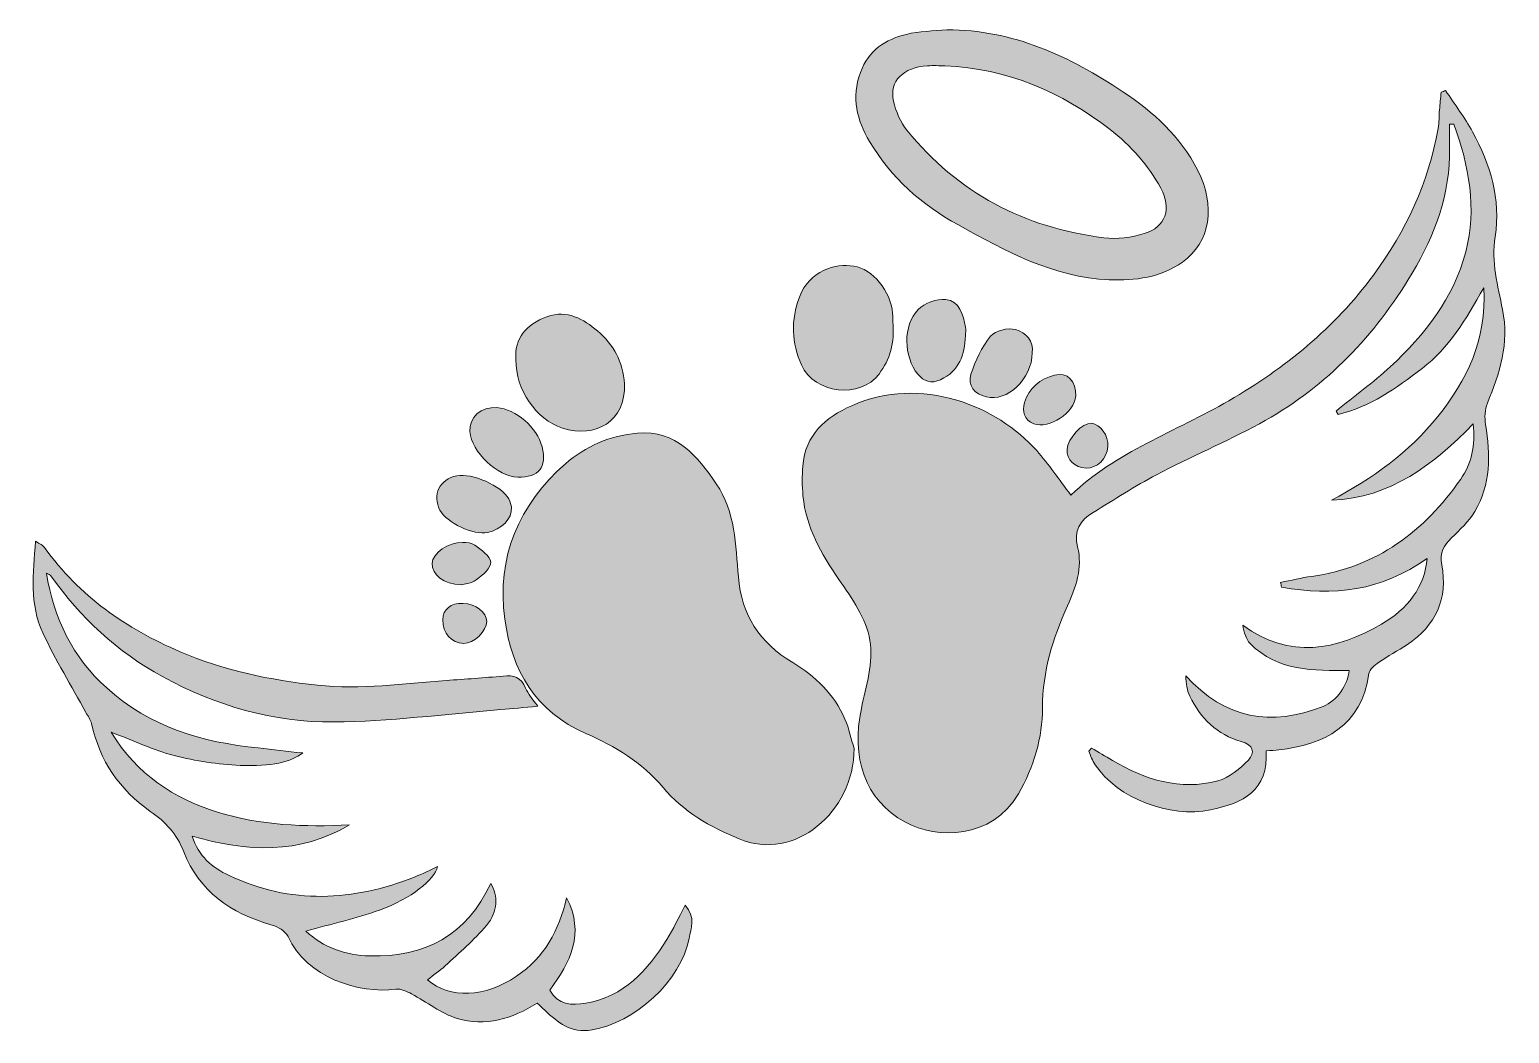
# Model space of a CAD drawing. Extents: x 63 to 937, y -734 to -141.
import ezdxf

# ---------------------------------------------------------------- set-up
doc = ezdxf.new("R2010")
doc.units = 0
doc.header["$MEASUREMENT"] = 0
doc.layers.add('Layer 1', color=7, linetype='Continuous')

# ---------------------------------------------------------------- blocks, each defined once
blk = doc.blocks.new('block 2')
at = {"layer": 'Layer 1', "lineweight": 0}
for points, knots in [([(581.04, -143.73), (568.78, -146.83), (558.97, -152.93), (554.03, -166.21), (548.43, -181.27), (552.01, -194.31), (559.44, -206.95), (572.06, -228.46), (590.25, -244.3), (611.92, -256.28), (639.9, -271.74), (667.93, -287.26), (700.98, -288.61), (716.3, -289.23), (731.46, -287.28), (744.29, -278.19), (760.92, -266.4), (764.08, -245.1), (753.17, -223.75), (743.06, -203.97), (727.18, -189.66), (708.99, -177.57), (677.47, -156.65), (644.17, -140.93), (605.11, -141.05), (597.07, -141.87), (588.8, -141.78), (581.04, -143.73)], [0, 0, 0, 0, 1, 1, 1, 2, 2, 2, 3, 3, 3, 4, 4, 4, 5, 5, 5, 6, 6, 6, 7, 7, 7, 8, 8, 8, 9, 9, 9, 9]), ([(701.48, -199.93), (713.78, -209.45), (723.99, -220.85), (731.5, -234.62), (737.95, -246.47), (734.56, -257.52), (721.74, -261.32), (714.16, -263.57), (705.62, -264.83), (697.85, -263.84), (650.94, -257.85), (611.51, -237.42), (581.52, -200.35), (577.63, -195.55), (574.89, -189.16), (573.56, -183.08), (570.98, -171.26), (579.22, -163.25), (593.74, -162.3), (597.09, -162.08), (600.47, -162.27), (603.84, -162.27), (640.63, -163.86), (672.71, -177.68), (701.48, -199.93)], [0, 0, 0, 0, 1, 1, 1, 2, 2, 2, 3, 3, 3, 4, 4, 4, 5, 5, 5, 6, 6, 6, 7, 7, 7, 8, 8, 8, 8])]:
    blk.add_open_spline(points, degree=3, knots=knots, dxfattribs=at)

msp = doc.modelspace()

# ---------------------------------------------------------------- hatches: boundary and pattern name
at = {"layer": 'Layer 1', "true_color": 0xffffff}
h = msp.add_hatch(color=7, dxfattribs=at)
h.dxf.hatch_style = 2
edge = h.paths.add_edge_path()
edge.add_spline(control_points=[(793.67, -566.77), (795.22, -590.24), (780.19, -597.58), (760.84, -601.54), (736.64, -606.49), (706.27, -595.12), (692.64, -574.94), (691.01, -572.52), (690.13, -569.6), (688.9, -566.92), (689.45, -566.3), (690, -565.69), (690.54, -565.08), (694.65, -567.51), (698.75, -569.95), (702.86, -572.37), (722.23, -583.82), (742.85, -590.36), (765.23, -584.45), (771.91, -582.69), (778.24, -577.31), (783.22, -572.14), (787.39, -567.83), (786.11, -563.09), (779.02, -561.17), (764.59, -557.27), (754.99, -547.44), (748.55, -534.4), (746.9, -531.06), (746.44, -527.14), (746.25, -522.35), (769.38, -548.03), (796.75, -552.63), (827.34, -540.47), (835.75, -537.12), (841.7, -527.86), (842.8, -519.28), (821.76, -519.45), (800.43, -519.91), (784.21, -503.3), (781.76, -500.79), (780.82, -496.8), (779.85, -492.56), (807.83, -513.02), (835.07, -507.26), (861.88, -491.92), (876.91, -483.32), (887.84, -469.62), (888.74, -453.08), (862.08, -472.38), (833.18, -475.68), (802.81, -470.08), (802.61, -469.15), (802.42, -468.23), (802.22, -467.31), (808.36, -466.1), (814.47, -464.59), (820.66, -463.73), (859.01, -458.38), (887.07, -437.15), (908.64, -406.32), (915.01, -397.21), (917.42, -386.49), (916, -373.68), (892.58, -397.82), (867.38, -417.27), (832.4, -418.82), (856.26, -405.94), (878.17, -390.59), (895.1, -369.36), (912.14, -347.99), (924.08, -324.49), (922.23, -293.44), (911.52, -312.36), (901.69, -328.93), (885.82, -341.01), (870.47, -352.67), (855.01, -363.65), (836.16, -368.16), (835.77, -367.48), (835.38, -366.8), (834.99, -366.12), (845.71, -357.43), (856.9, -349.26), (867.05, -339.94), (887.51, -321.13), (904.45, -299.32), (911.58, -272.14), (918.29, -246.58), (913.61, -221.22), (904.56, -196.76), (903.69, -196.75), (902.83, -196.74), (901.97, -196.73), (901.97, -203.08), (902.06, -209.44), (901.96, -215.79), (901.5, -242.72), (891.25, -266.47), (877.47, -288.85), (855.5, -324.53), (826.74, -353.53), (789.76, -373.58), (769.88, -384.35), (748.97, -393.23), (728.92, -403.71), (716.07, -410.42), (703.96, -418.52), (691.48, -425.95), (683.67, -430.6), (679.95, -437.09), (682.29, -446.23), (685.49, -458.74), (681.14, -470.31), (676.36, -481.06), (667.75, -500.41), (661.58, -519.6), (661.6, -541.36), (661.62, -558.96), (656.43, -576.4), (647.34, -592.11), (631.83, -618.91), (599.07, -619.06), (580.57, -608.91), (556.31, -595.6), (548.44, -570.47), (554.57, -541.73), (557.41, -528.44), (561.85, -514.26), (559.65, -501.5), (557.46, -488.77), (548.95, -476.58), (541.28, -465.49), (530.78, -450.28), (521.86, -434.8), (520.08, -416.11), (519.53, -410.32), (519.52, -404.4), (519.98, -398.59), (521.46, -380.18), (533.14, -369.96), (548.94, -362.95), (589.89, -344.79), (634.74, -362.98), (658.16, -389.47), (665.28, -397.53), (671.32, -406.54), (678.39, -415.81), (704.77, -390.25), (740.13, -378.33), (771.71, -360), (804.93, -340.73), (833.97, -317.24), (857.11, -285.81), (876.54, -259.42), (889.65, -231.18), (895.32, -199.21), (895.95, -195.65), (895.81, -191.95), (896.11, -188.33), (896.39, -184.84), (896.78, -181.36), (897.12, -177.87), (897.99, -177.54), (898.86, -177.21), (899.73, -176.88), (905.08, -185.02), (911.04, -192.84), (915.67, -201.37), (926.09, -220.61), (932.55, -240.94), (928.98, -263.24), (926.62, -277.98), (930.5, -292.16), (933.36, -306.22), (937.42, -326.11), (931.78, -343.76), (924.39, -361.55), (922.84, -365.27), (922.72, -370.05), (923.35, -374.11), (926.15, -391.93), (926.55, -409.49), (916.92, -425.49), (913.42, -431.31), (908.16, -436.18), (903.23, -441), (898.59, -445.54), (895.98, -449.54), (897.43, -457), (901.27, -476.77), (893.98, -492.65), (877.2, -503.91), (871.64, -507.64), (865.63, -510.71), (860.12, -514.51), (857.77, -516.13), (854.77, -518.65), (854.43, -521.09), (850.12, -552.13), (827.69, -563.22), (801.2, -566.17), (799.02, -566.42), (796.84, -566.52), (793.67, -566.77)], knot_values=[0, 0, 0, 0, 1, 1, 1, 2, 2, 2, 3, 3, 3, 4, 4, 4, 5, 5, 5, 6, 6, 6, 7, 7, 7, 8, 8, 8, 9, 9, 9, 10, 10, 10, 11, 11, 11, 12, 12, 12, 13, 13, 13, 14, 14, 14, 15, 15, 15, 16, 16, 16, 17, 17, 17, 18, 18, 18, 19, 19, 19, 20, 20, 20, 21, 21, 21, 22, 22, 22, 23, 23, 23, 24, 24, 24, 25, 25, 25, 26, 26, 26, 27, 27, 27, 28, 28, 28, 29, 29, 29, 30, 30, 30, 31, 31, 31, 32, 32, 32, 33, 33, 33, 34, 34, 34, 35, 35, 35, 36, 36, 36, 37, 37, 37, 38, 38, 38, 39, 39, 39, 40, 40, 40, 41, 41, 41, 42, 42, 42, 43, 43, 43, 44, 44, 44, 45, 45, 45, 46, 46, 46, 47, 47, 47, 48, 48, 48, 49, 49, 49, 50, 50, 50, 51, 51, 51, 52, 52, 52, 53, 53, 53, 54, 54, 54, 55, 55, 55, 56, 56, 56, 57, 57, 57, 58, 58, 58, 59, 59, 59, 60, 60, 60, 61, 61, 61, 62, 62, 62, 63, 63, 63, 64, 64, 64, 65, 65, 65, 66, 66, 66, 67, 67, 67, 68, 68, 68, 68], degree=3, periodic=1)
edge = h.paths.add_edge_path()
edge.add_spline(control_points=[(544.9, -548.01), (538.7, -533.23), (527.04, -522.53), (514.03, -514.64), (494.38, -502.73), (483.87, -486.85), (481.89, -463.92), (480.27, -445.17), (480.22, -425.67), (468.88, -409.13), (457.56, -392.63), (445.29, -377.3), (422.23, -379.2), (406.14, -380.52), (391.5, -387.03), (379.76, -397.28), (352.2, -421.35), (338.91, -452.22), (343.95, -489.03), (348.1, -519.39), (362.07, -543.5), (391.86, -556.49), (409.03, -563.97), (424.88, -573.41), (437.41, -588.4), (449.2, -602.5), (465.34, -611.66), (482.31, -618.74), (515.1, -632.42), (550.09, -602.98), (550.28, -565.39), (548.52, -559.59), (547.24, -553.58), (544.9, -548.01)], knot_values=[0, 0, 0, 0, 1, 1, 1, 2, 2, 2, 3, 3, 3, 4, 4, 4, 5, 5, 5, 6, 6, 6, 7, 7, 7, 8, 8, 8, 9, 9, 9, 10, 10, 10, 11, 11, 11, 11], degree=3, periodic=1)
edge = h.paths.add_edge_path()
edge.add_spline(control_points=[(439.71, -678.06), (428.23, -696.25), (414.56, -711.88), (391.75, -715.71), (383.37, -717.11), (375.54, -716.83), (370.46, -708.01), (382.73, -691.63), (391.33, -674.44), (380.43, -653.55), (375.92, -672.62), (367.38, -688.72), (350.88, -699.83), (332.31, -712.33), (311.53, -713.42), (298.22, -701.87), (301.8, -699.11), (305.52, -696.69), (308.7, -693.71), (317.03, -685.91), (325.83, -678.46), (333.12, -669.76), (339.99, -661.56), (340.13, -652.15), (335.59, -645.11), (321.4, -675.55), (296.85, -688.71), (264.19, -687.81), (249.82, -687.42), (236.89, -683.06), (226.38, -673.18), (241.65, -668.9), (256.12, -665.75), (269.92, -660.76), (288.79, -653.93), (302.26, -642.89), (304.26, -635.06), (299.94, -637.03), (295.52, -639.28), (290.93, -641.11), (254.22, -655.69), (217.56, -657.51), (181.05, -640.35), (171.02, -635.63), (163.03, -629.04), (159.15, -617.01), (191.79, -626.62), (222.63, -627.92), (252.12, -610.42), (225.73, -611.8), (199.56, -610.77), (174.26, -602.93), (148.36, -594.9), (126.71, -580.67), (111.29, -555.64), (124.8, -560.77), (136.42, -566.35), (148.67, -569.5), (161.32, -572.75), (174.52, -574.65), (187.56, -575.3), (205.87, -576.22), (217.76, -573.17), (224.51, -568), (215.44, -566.97), (206.87, -565.92), (198.28, -565.04), (165.1, -561.65), (134.29, -552.68), (108.74, -529.59), (88.58, -511.36), (77.59, -488.76), (73.13, -461.74), (74.43, -462.57), (75.31, -462.84), (75.74, -463.44), (93.35, -488.14), (114.88, -508.23), (141.72, -522.92), (173.37, -540.24), (207.23, -549.97), (242.88, -549.67), (275.77, -549.39), (308.63, -545.03), (341.5, -542.42), (348.35, -541.88), (355.18, -541.15), (363.37, -540.38), (360.35, -535.99), (357.58, -533.11), (356.19, -529.68), (353.61, -523.33), (349.16, -521.95), (342.94, -522.57), (331.78, -523.66), (320.59, -524.34), (309.41, -525.2), (284.06, -527.15), (258.9, -530.68), (233.21, -527.96), (205.16, -525), (177.99, -519.35), (152.14, -508.24), (120.31, -494.55), (92.42, -475.49), (72.08, -446.7), (71.14, -445.38), (69.27, -444.72), (66.67, -442.96), (65.13, -462.23), (63.19, -480.31), (70.98, -497.05), (78.49, -513.18), (87.88, -528.43), (96.43, -544.07), (97.62, -546.25), (99.31, -548.34), (99.82, -550.68), (104.61, -572.51), (116.37, -589.83), (134.5, -602.47), (143.55, -608.78), (150.07, -615.53), (154.29, -626.44), (163.26, -649.65), (182.16, -662.63), (205.76, -669.41), (209.58, -670.51), (214.47, -673.16), (215.91, -676.41), (226.57, -700.42), (257.83, -710.36), (279.59, -707.46), (282.52, -707.07), (286.01, -708.74), (288.84, -710.23), (297.87, -714.98), (306.19, -721.81), (315.73, -724.68), (332.39, -729.7), (348.36, -724.99), (363.12, -715.64), (364.69, -717.14), (366.08, -718.46), (367.48, -719.79), (375.3, -727.23), (382.93, -733.54), (395.44, -731.54), (420.39, -727.54), (448.28, -702.39), (452.82, -677.47), (453.88, -671.65), (456.88, -665.08), (450.52, -657.89), (446.5, -665.46), (443.52, -672.02), (439.71, -678.06)], knot_values=[0, 0, 0, 0, 1, 1, 1, 2, 2, 2, 3, 3, 3, 4, 4, 4, 5, 5, 5, 6, 6, 6, 7, 7, 7, 8, 8, 8, 9, 9, 9, 10, 10, 10, 11, 11, 11, 12, 12, 12, 13, 13, 13, 14, 14, 14, 15, 15, 15, 16, 16, 16, 17, 17, 17, 18, 18, 18, 19, 19, 19, 20, 20, 20, 21, 21, 21, 22, 22, 22, 23, 23, 23, 24, 24, 24, 25, 25, 25, 26, 26, 26, 27, 27, 27, 28, 28, 28, 29, 29, 29, 30, 30, 30, 31, 31, 31, 32, 32, 32, 33, 33, 33, 34, 34, 34, 35, 35, 35, 36, 36, 36, 37, 37, 37, 38, 38, 38, 39, 39, 39, 40, 40, 40, 41, 41, 41, 42, 42, 42, 43, 43, 43, 44, 44, 44, 45, 45, 45, 46, 46, 46, 47, 47, 47, 48, 48, 48, 49, 49, 49, 50, 50, 50, 51, 51, 51, 52, 52, 52, 52], degree=3, periodic=1)
edge = h.paths.add_edge_path()
edge.add_spline(control_points=[(581.04, -143.73), (568.78, -146.83), (558.97, -152.93), (554.03, -166.21), (548.43, -181.27), (552.01, -194.31), (559.44, -206.95), (572.06, -228.46), (590.25, -244.3), (611.92, -256.28), (639.9, -271.74), (667.93, -287.26), (700.98, -288.61), (716.3, -289.23), (731.46, -287.28), (744.29, -278.19), (760.92, -266.4), (764.08, -245.1), (753.17, -223.75), (743.06, -203.97), (727.18, -189.66), (708.99, -177.57), (677.47, -156.65), (644.17, -140.93), (605.11, -141.05), (597.07, -141.87), (588.8, -141.78), (581.04, -143.73)], knot_values=[0, 0, 0, 0, 1, 1, 1, 2, 2, 2, 3, 3, 3, 4, 4, 4, 5, 5, 5, 6, 6, 6, 7, 7, 7, 8, 8, 8, 9, 9, 9, 9], degree=3, periodic=1)
edge = h.paths.add_edge_path()
edge.add_spline(control_points=[(701.48, -199.93), (713.78, -209.45), (723.99, -220.85), (731.5, -234.62), (737.95, -246.47), (734.56, -257.52), (721.74, -261.32), (714.16, -263.57), (705.62, -264.83), (697.85, -263.84), (650.94, -257.85), (611.51, -237.42), (581.52, -200.35), (577.63, -195.55), (574.89, -189.16), (573.56, -183.08), (570.98, -171.26), (579.22, -163.25), (593.74, -162.3), (597.09, -162.08), (600.47, -162.27), (603.84, -162.27), (640.63, -163.86), (672.71, -177.68), (701.48, -199.93)], knot_values=[0, 0, 0, 0, 1, 1, 1, 2, 2, 2, 3, 3, 3, 4, 4, 4, 5, 5, 5, 6, 6, 6, 7, 7, 7, 8, 8, 8, 8], degree=3, periodic=1)
edge = h.paths.add_edge_path()
edge.add_spline(control_points=[(573.04, -308.41), (571.88, -295.26), (561.14, -282.25), (550.14, -280.54), (539.16, -278.83), (524.07, -283), (517.99, -298.82), (512.75, -312.44), (513.53, -325.93), (519.22, -338.91), (526.7, -355.99), (554.04, -359.08), (565.01, -344.25), (571.32, -335.72), (574.6, -325.99), (573.07, -313.17), (573.07, -312.89), (573.24, -310.63), (573.04, -308.41)], knot_values=[0, 0, 0, 0, 1, 1, 1, 2, 2, 2, 3, 3, 3, 4, 4, 4, 5, 5, 5, 6, 6, 6, 6], degree=3, periodic=1)
edge = h.paths.add_edge_path()
edge.add_spline(control_points=[(378.02, -376.14), (397.5, -382.44), (415.64, -372.28), (414.58, -350.03), (413.97, -337.26), (408.03, -326.74), (398.71, -318.86), (390.44, -311.87), (380.88, -306.09), (368.83, -310.47), (356.38, -315), (349.46, -323.15), (350.47, -335.8), (350.3, -353.52), (362.22, -371.03), (378.02, -376.14)], knot_values=[0, 0, 0, 0, 1, 1, 1, 2, 2, 2, 3, 3, 3, 4, 4, 4, 5, 5, 5, 5], degree=3, periodic=1)
edge = h.paths.add_edge_path()
edge.add_spline(control_points=[(616.18, -316.63), (614.57, -309.43), (612.79, -301.06), (604.31, -300.27), (599.06, -299.79), (591.92, -302.41), (588.21, -306.18), (578.93, -315.59), (579.5, -334.08), (587.93, -344.32), (591.54, -348.69), (595.76, -350.16), (601.3, -347.61), (612.51, -342.43), (615.67, -332.89), (616.01, -321.65), (616.09, -319.97), (616.54, -318.21), (616.18, -316.63)], knot_values=[0, 0, 0, 0, 1, 1, 1, 2, 2, 2, 3, 3, 3, 4, 4, 4, 5, 5, 5, 6, 6, 6, 6], degree=3, periodic=1)
edge = h.paths.add_edge_path()
edge.add_spline(control_points=[(365.93, -387.24), (363.03, -375.72), (350.54, -364.92), (339.15, -364.08), (329.92, -363.41), (322.59, -369.95), (323.25, -378.29), (324.18, -390.16), (339.76, -404.96), (351.53, -405.18), (364.15, -405.41), (368.98, -399.38), (365.93, -387.24)], knot_values=[0, 0, 0, 0, 1, 1, 1, 2, 2, 2, 3, 3, 3, 4, 4, 4, 4], degree=3, periodic=1)
edge = h.paths.add_edge_path()
edge.add_spline(control_points=[(645.63, -318.02), (641.18, -316.88), (633.62, -318.59), (630.93, -321.88), (625.66, -328.31), (621.85, -336.43), (619.32, -344.44), (617.24, -351.03), (621.32, -355.98), (628.41, -357.79), (640.6, -360.89), (655.27, -347.37), (655.55, -331.67), (656.4, -324.97), (651.78, -319.6), (645.63, -318.02)], knot_values=[0, 0, 0, 0, 1, 1, 1, 2, 2, 2, 3, 3, 3, 4, 4, 4, 5, 5, 5, 5], degree=3, periodic=1)
edge = h.paths.add_edge_path()
edge.add_spline(control_points=[(346.36, -418.03), (341.83, -410.17), (324.53, -402.6), (315.52, -404.38), (305.48, -406.36), (300.94, -415.63), (305.61, -424.62), (309.39, -431.92), (325.77, -439.64), (333.68, -437.85), (342.12, -435.95), (348.15, -429.94), (347.96, -422.88), (347.59, -421.7), (347.3, -419.68), (346.36, -418.03)], knot_values=[0, 0, 0, 0, 1, 1, 1, 2, 2, 2, 3, 3, 3, 4, 4, 4, 5, 5, 5, 5], degree=3, periodic=1)
edge = h.paths.add_edge_path()
edge.add_spline(control_points=[(327.07, -465.76), (330.75, -463.05), (335.89, -458.62), (335.64, -455.3), (335.36, -451.68), (329.9, -448.13), (326.15, -445.25), (324.38, -443.89), (321.37, -443.83), (318.9, -443.75), (310.74, -443.47), (301.17, -450.09), (300.99, -455.91), (300.78, -462.72), (307.62, -468.55), (318.24, -468.66), (319.83, -468.18), (324.14, -467.91), (327.07, -465.76)], knot_values=[0, 0, 0, 0, 1, 1, 1, 2, 2, 2, 3, 3, 3, 4, 4, 4, 5, 5, 5, 6, 6, 6, 6], degree=3, periodic=1)
edge = h.paths.add_edge_path()
edge.add_spline(control_points=[(668.72, -344.87), (660.32, -347.21), (653.57, -352.33), (651.03, -361.11), (649.55, -366.26), (650.49, -371.35), (656.38, -373.58), (665.57, -377.06), (680.65, -366.99), (681.19, -357.18), (681.66, -348.63), (676.17, -342.79), (668.72, -344.87)], knot_values=[0, 0, 0, 0, 1, 1, 1, 2, 2, 2, 3, 3, 3, 4, 4, 4, 4], degree=3, periodic=1)
edge = h.paths.add_edge_path()
edge.add_spline(control_points=[(687.3, -399.79), (693.85, -400.09), (699.66, -394.35), (700.15, -387.11), (700.6, -380.53), (695.88, -373.81), (690.47, -373.33), (685.24, -372.87), (676.42, -382.36), (676.08, -388.81), (675.76, -394.79), (680.56, -399.48), (687.3, -399.79)], knot_values=[0, 0, 0, 0, 1, 1, 1, 2, 2, 2, 3, 3, 3, 4, 4, 4, 4], degree=3, periodic=1)
edge = h.paths.add_edge_path()
edge.add_spline(control_points=[(333.26, -490.42), (333.1, -484.74), (326.9, -480.01), (319.23, -479.71), (311.91, -479.41), (307.43, -483.01), (307.31, -489.3), (307.15, -497.29), (312.31, -503.11), (319.71, -503.3), (325.46, -503.45), (333.42, -495.88), (333.26, -490.42)], knot_values=[0, 0, 0, 0, 1, 1, 1, 2, 2, 2, 3, 3, 3, 4, 4, 4, 4], degree=3, periodic=1)

# ---------------------------------------------------------------- linework, layer by layer
at = {"layer": 'Layer 1', "lineweight": 0}
for points, knots in [([(793.67, -566.77), (795.22, -590.24), (780.19, -597.58), (760.84, -601.54), (736.64, -606.49), (706.27, -595.12), (692.64, -574.94), (691.01, -572.52), (690.13, -569.6), (688.9, -566.92), (689.45, -566.3), (690, -565.69), (690.54, -565.08), (694.65, -567.51), (698.75, -569.95), (702.86, -572.37), (722.23, -583.82), (742.85, -590.36), (765.23, -584.45), (771.91, -582.69), (778.24, -577.31), (783.22, -572.14), (787.39, -567.83), (786.11, -563.09), (779.02, -561.17), (764.59, -557.27), (754.99, -547.44), (748.55, -534.4), (746.9, -531.06), (746.44, -527.14), (746.25, -522.35), (769.38, -548.03), (796.75, -552.63), (827.34, -540.47), (835.75, -537.12), (841.7, -527.86), (842.8, -519.28), (821.76, -519.45), (800.43, -519.91), (784.21, -503.3), (781.76, -500.79), (780.82, -496.8), (779.85, -492.56), (807.83, -513.02), (835.07, -507.26), (861.88, -491.92), (876.91, -483.32), (887.84, -469.62), (888.74, -453.08), (862.08, -472.38), (833.18, -475.68), (802.81, -470.08), (802.61, -469.15), (802.42, -468.23), (802.22, -467.31), (808.36, -466.1), (814.47, -464.59), (820.66, -463.73), (859.01, -458.38), (887.07, -437.15), (908.64, -406.32), (915.01, -397.21), (917.42, -386.49), (916, -373.68), (892.58, -397.82), (867.38, -417.27), (832.4, -418.82), (856.26, -405.94), (878.17, -390.59), (895.1, -369.36), (912.14, -347.99), (924.08, -324.49), (922.23, -293.44), (911.52, -312.36), (901.69, -328.93), (885.82, -341.01), (870.47, -352.67), (855.01, -363.65), (836.16, -368.16), (835.77, -367.48), (835.38, -366.8), (834.99, -366.12), (845.71, -357.43), (856.9, -349.26), (867.05, -339.94), (887.51, -321.13), (904.45, -299.32), (911.58, -272.14), (918.29, -246.58), (913.61, -221.22), (904.56, -196.76), (903.69, -196.75), (902.83, -196.74), (901.97, -196.73), (901.97, -203.08), (902.06, -209.44), (901.96, -215.79), (901.5, -242.72), (891.25, -266.47), (877.47, -288.85), (855.5, -324.53), (826.74, -353.53), (789.76, -373.58), (769.88, -384.35), (748.97, -393.23), (728.92, -403.71), (716.07, -410.42), (703.96, -418.52), (691.48, -425.95), (683.67, -430.6), (679.95, -437.09), (682.29, -446.23), (685.49, -458.74), (681.14, -470.31), (676.36, -481.06), (667.75, -500.41), (661.58, -519.6), (661.6, -541.36), (661.62, -558.96), (656.43, -576.4), (647.34, -592.11), (631.83, -618.91), (599.07, -619.06), (580.57, -608.91), (556.31, -595.6), (548.44, -570.47), (554.57, -541.73), (557.41, -528.44), (561.85, -514.26), (559.65, -501.5), (557.46, -488.77), (548.95, -476.58), (541.28, -465.49), (530.78, -450.28), (521.86, -434.8), (520.08, -416.11), (519.53, -410.32), (519.52, -404.4), (519.98, -398.59), (521.46, -380.18), (533.14, -369.96), (548.94, -362.95), (589.89, -344.79), (634.74, -362.98), (658.16, -389.47), (665.28, -397.53), (671.32, -406.54), (678.39, -415.81), (704.77, -390.25), (740.13, -378.33), (771.71, -360), (804.93, -340.73), (833.97, -317.24), (857.11, -285.81), (876.54, -259.42), (889.65, -231.18), (895.32, -199.21), (895.95, -195.65), (895.81, -191.95), (896.11, -188.33), (896.39, -184.84), (896.78, -181.36), (897.12, -177.87), (897.99, -177.54), (898.86, -177.21), (899.73, -176.88), (905.08, -185.02), (911.04, -192.84), (915.67, -201.37), (926.09, -220.61), (932.55, -240.94), (928.98, -263.24), (926.62, -277.98), (930.5, -292.16), (933.36, -306.22), (937.42, -326.11), (931.78, -343.76), (924.39, -361.55), (922.84, -365.27), (922.72, -370.05), (923.35, -374.11), (926.15, -391.93), (926.55, -409.49), (916.92, -425.49), (913.42, -431.31), (908.16, -436.18), (903.23, -441), (898.59, -445.54), (895.98, -449.54), (897.43, -457), (901.27, -476.77), (893.98, -492.65), (877.2, -503.91), (871.64, -507.64), (865.63, -510.71), (860.12, -514.51), (857.77, -516.13), (854.77, -518.65), (854.43, -521.09), (850.12, -552.13), (827.69, -563.22), (801.2, -566.17), (799.02, -566.42), (796.84, -566.52), (793.67, -566.77)], [0, 0, 0, 0, 1, 1, 1, 2, 2, 2, 3, 3, 3, 4, 4, 4, 5, 5, 5, 6, 6, 6, 7, 7, 7, 8, 8, 8, 9, 9, 9, 10, 10, 10, 11, 11, 11, 12, 12, 12, 13, 13, 13, 14, 14, 14, 15, 15, 15, 16, 16, 16, 17, 17, 17, 18, 18, 18, 19, 19, 19, 20, 20, 20, 21, 21, 21, 22, 22, 22, 23, 23, 23, 24, 24, 24, 25, 25, 25, 26, 26, 26, 27, 27, 27, 28, 28, 28, 29, 29, 29, 30, 30, 30, 31, 31, 31, 32, 32, 32, 33, 33, 33, 34, 34, 34, 35, 35, 35, 36, 36, 36, 37, 37, 37, 38, 38, 38, 39, 39, 39, 40, 40, 40, 41, 41, 41, 42, 42, 42, 43, 43, 43, 44, 44, 44, 45, 45, 45, 46, 46, 46, 47, 47, 47, 48, 48, 48, 49, 49, 49, 50, 50, 50, 51, 51, 51, 52, 52, 52, 53, 53, 53, 54, 54, 54, 55, 55, 55, 56, 56, 56, 57, 57, 57, 58, 58, 58, 59, 59, 59, 60, 60, 60, 61, 61, 61, 62, 62, 62, 63, 63, 63, 64, 64, 64, 65, 65, 65, 66, 66, 66, 67, 67, 67, 68, 68, 68, 68]), ([(573.04, -308.41), (571.88, -295.26), (561.14, -282.25), (550.14, -280.54), (539.16, -278.83), (524.07, -283), (517.99, -298.82), (512.75, -312.44), (513.53, -325.93), (519.22, -338.91), (526.7, -355.99), (554.04, -359.08), (565.01, -344.25), (571.32, -335.72), (574.6, -325.99), (573.07, -313.17), (573.07, -312.89), (573.24, -310.63), (573.04, -308.41)], [0, 0, 0, 0, 1, 1, 1, 2, 2, 2, 3, 3, 3, 4, 4, 4, 5, 5, 5, 6, 6, 6, 6]), ([(616.18, -316.63), (614.57, -309.43), (612.79, -301.06), (604.31, -300.27), (599.06, -299.79), (591.92, -302.41), (588.21, -306.18), (578.93, -315.59), (579.5, -334.08), (587.93, -344.32), (591.54, -348.69), (595.76, -350.16), (601.3, -347.61), (612.51, -342.43), (615.67, -332.89), (616.01, -321.65), (616.09, -319.97), (616.54, -318.21), (616.18, -316.63)], [0, 0, 0, 0, 1, 1, 1, 2, 2, 2, 3, 3, 3, 4, 4, 4, 5, 5, 5, 6, 6, 6, 6]), ([(378.02, -376.14), (397.5, -382.44), (415.64, -372.28), (414.58, -350.03), (413.97, -337.26), (408.03, -326.74), (398.71, -318.86), (390.44, -311.87), (380.88, -306.09), (368.83, -310.47), (356.38, -315), (349.46, -323.15), (350.47, -335.8), (350.3, -353.52), (362.22, -371.03), (378.02, -376.14)], [0, 0, 0, 0, 1, 1, 1, 2, 2, 2, 3, 3, 3, 4, 4, 4, 5, 5, 5, 5]), ([(645.63, -318.02), (641.18, -316.88), (633.62, -318.59), (630.93, -321.88), (625.66, -328.31), (621.85, -336.43), (619.32, -344.44), (617.24, -351.03), (621.32, -355.98), (628.41, -357.79), (640.6, -360.89), (655.27, -347.37), (655.55, -331.67), (656.4, -324.97), (651.78, -319.6), (645.63, -318.02)], [0, 0, 0, 0, 1, 1, 1, 2, 2, 2, 3, 3, 3, 4, 4, 4, 5, 5, 5, 5]), ([(668.72, -344.87), (660.32, -347.21), (653.57, -352.33), (651.03, -361.11), (649.55, -366.26), (650.49, -371.35), (656.38, -373.58), (665.57, -377.06), (680.65, -366.99), (681.19, -357.18), (681.66, -348.63), (676.17, -342.79), (668.72, -344.87)], [0, 0, 0, 0, 1, 1, 1, 2, 2, 2, 3, 3, 3, 4, 4, 4, 4]), ([(365.93, -387.24), (363.03, -375.72), (350.54, -364.92), (339.15, -364.08), (329.92, -363.41), (322.59, -369.95), (323.25, -378.29), (324.18, -390.16), (339.76, -404.96), (351.53, -405.18), (364.15, -405.41), (368.98, -399.38), (365.93, -387.24)], [0, 0, 0, 0, 1, 1, 1, 2, 2, 2, 3, 3, 3, 4, 4, 4, 4]), ([(687.3, -399.79), (693.85, -400.09), (699.66, -394.35), (700.15, -387.11), (700.6, -380.53), (695.88, -373.81), (690.47, -373.33), (685.24, -372.87), (676.42, -382.36), (676.08, -388.81), (675.76, -394.79), (680.56, -399.48), (687.3, -399.79)], [0, 0, 0, 0, 1, 1, 1, 2, 2, 2, 3, 3, 3, 4, 4, 4, 4]), ([(544.9, -548.01), (538.7, -533.23), (527.04, -522.53), (514.03, -514.64), (494.38, -502.73), (483.87, -486.85), (481.89, -463.92), (480.27, -445.17), (480.22, -425.67), (468.88, -409.13), (457.56, -392.63), (445.29, -377.3), (422.23, -379.2), (406.14, -380.52), (391.5, -387.03), (379.76, -397.28), (352.2, -421.35), (338.91, -452.22), (343.95, -489.03), (348.1, -519.39), (362.07, -543.5), (391.86, -556.49), (409.03, -563.97), (424.88, -573.41), (437.41, -588.4), (449.2, -602.5), (465.34, -611.66), (482.31, -618.74), (515.1, -632.42), (550.09, -602.98), (550.28, -565.39), (548.52, -559.59), (547.24, -553.58), (544.9, -548.01)], [0, 0, 0, 0, 1, 1, 1, 2, 2, 2, 3, 3, 3, 4, 4, 4, 5, 5, 5, 6, 6, 6, 7, 7, 7, 8, 8, 8, 9, 9, 9, 10, 10, 10, 11, 11, 11, 11]), ([(346.36, -418.03), (341.83, -410.17), (324.53, -402.6), (315.52, -404.38), (305.48, -406.36), (300.94, -415.63), (305.61, -424.62), (309.39, -431.92), (325.77, -439.64), (333.68, -437.85), (342.12, -435.95), (348.15, -429.94), (347.96, -422.88), (347.59, -421.7), (347.3, -419.68), (346.36, -418.03)], [0, 0, 0, 0, 1, 1, 1, 2, 2, 2, 3, 3, 3, 4, 4, 4, 5, 5, 5, 5]), ([(439.71, -678.06), (428.23, -696.25), (414.56, -711.88), (391.75, -715.71), (383.37, -717.11), (375.54, -716.83), (370.46, -708.01), (382.73, -691.63), (391.33, -674.44), (380.43, -653.55), (375.92, -672.62), (367.38, -688.72), (350.88, -699.83), (332.31, -712.33), (311.53, -713.42), (298.22, -701.87), (301.8, -699.11), (305.52, -696.69), (308.7, -693.71), (317.03, -685.91), (325.83, -678.46), (333.12, -669.76), (339.99, -661.56), (340.13, -652.15), (335.59, -645.11), (321.4, -675.55), (296.85, -688.71), (264.19, -687.81), (249.82, -687.42), (236.89, -683.06), (226.38, -673.18), (241.65, -668.9), (256.12, -665.75), (269.92, -660.76), (288.79, -653.93), (302.26, -642.89), (304.26, -635.06), (299.94, -637.03), (295.52, -639.28), (290.93, -641.11), (254.22, -655.69), (217.56, -657.51), (181.05, -640.35), (171.02, -635.63), (163.03, -629.04), (159.15, -617.01), (191.79, -626.62), (222.63, -627.92), (252.12, -610.42), (225.73, -611.8), (199.56, -610.77), (174.26, -602.93), (148.36, -594.9), (126.71, -580.67), (111.29, -555.64), (124.8, -560.77), (136.42, -566.35), (148.67, -569.5), (161.32, -572.75), (174.52, -574.65), (187.56, -575.3), (205.87, -576.22), (217.76, -573.17), (224.51, -568), (215.44, -566.97), (206.87, -565.92), (198.28, -565.04), (165.1, -561.65), (134.29, -552.68), (108.74, -529.59), (88.58, -511.36), (77.59, -488.76), (73.13, -461.74), (74.43, -462.57), (75.31, -462.84), (75.74, -463.44), (93.35, -488.14), (114.88, -508.23), (141.72, -522.92), (173.37, -540.24), (207.23, -549.97), (242.88, -549.67), (275.77, -549.39), (308.63, -545.03), (341.5, -542.42), (348.35, -541.88), (355.18, -541.15), (363.37, -540.38), (360.35, -535.99), (357.58, -533.11), (356.19, -529.68), (353.61, -523.33), (349.16, -521.95), (342.94, -522.57), (331.78, -523.66), (320.59, -524.34), (309.41, -525.2), (284.06, -527.15), (258.9, -530.68), (233.21, -527.96), (205.16, -525), (177.99, -519.35), (152.14, -508.24), (120.31, -494.55), (92.42, -475.49), (72.08, -446.7), (71.14, -445.38), (69.27, -444.72), (66.67, -442.96), (65.13, -462.23), (63.19, -480.31), (70.98, -497.05), (78.49, -513.18), (87.88, -528.43), (96.43, -544.07), (97.62, -546.25), (99.31, -548.34), (99.82, -550.68), (104.61, -572.51), (116.37, -589.83), (134.5, -602.47), (143.55, -608.78), (150.07, -615.53), (154.29, -626.44), (163.26, -649.65), (182.16, -662.63), (205.76, -669.41), (209.58, -670.51), (214.47, -673.16), (215.91, -676.41), (226.57, -700.42), (257.83, -710.36), (279.59, -707.46), (282.52, -707.07), (286.01, -708.74), (288.84, -710.23), (297.87, -714.98), (306.19, -721.81), (315.73, -724.68), (332.39, -729.7), (348.36, -724.99), (363.12, -715.64), (364.69, -717.14), (366.08, -718.46), (367.48, -719.79), (375.3, -727.23), (382.93, -733.54), (395.44, -731.54), (420.39, -727.54), (448.28, -702.39), (452.82, -677.47), (453.88, -671.65), (456.88, -665.08), (450.52, -657.89), (446.5, -665.46), (443.52, -672.02), (439.71, -678.06)], [0, 0, 0, 0, 1, 1, 1, 2, 2, 2, 3, 3, 3, 4, 4, 4, 5, 5, 5, 6, 6, 6, 7, 7, 7, 8, 8, 8, 9, 9, 9, 10, 10, 10, 11, 11, 11, 12, 12, 12, 13, 13, 13, 14, 14, 14, 15, 15, 15, 16, 16, 16, 17, 17, 17, 18, 18, 18, 19, 19, 19, 20, 20, 20, 21, 21, 21, 22, 22, 22, 23, 23, 23, 24, 24, 24, 25, 25, 25, 26, 26, 26, 27, 27, 27, 28, 28, 28, 29, 29, 29, 30, 30, 30, 31, 31, 31, 32, 32, 32, 33, 33, 33, 34, 34, 34, 35, 35, 35, 36, 36, 36, 37, 37, 37, 38, 38, 38, 39, 39, 39, 40, 40, 40, 41, 41, 41, 42, 42, 42, 43, 43, 43, 44, 44, 44, 45, 45, 45, 46, 46, 46, 47, 47, 47, 48, 48, 48, 49, 49, 49, 50, 50, 50, 51, 51, 51, 52, 52, 52, 52]), ([(327.07, -465.76), (330.75, -463.05), (335.89, -458.62), (335.64, -455.3), (335.36, -451.68), (329.9, -448.13), (326.15, -445.25), (324.38, -443.89), (321.37, -443.83), (318.9, -443.75), (310.74, -443.47), (301.17, -450.09), (300.99, -455.91), (300.78, -462.72), (307.62, -468.55), (318.24, -468.66), (319.83, -468.18), (324.14, -467.91), (327.07, -465.76)], [0, 0, 0, 0, 1, 1, 1, 2, 2, 2, 3, 3, 3, 4, 4, 4, 5, 5, 5, 6, 6, 6, 6]), ([(333.26, -490.42), (333.1, -484.74), (326.9, -480.01), (319.23, -479.71), (311.91, -479.41), (307.43, -483.01), (307.31, -489.3), (307.15, -497.29), (312.31, -503.11), (319.71, -503.3), (325.46, -503.45), (333.42, -495.88), (333.26, -490.42)], [0, 0, 0, 0, 1, 1, 1, 2, 2, 2, 3, 3, 3, 4, 4, 4, 4])]:
    msp.add_open_spline(points, degree=3, knots=knots, dxfattribs=at)

# ---------------------------------------------------------------- block references
at = {"layer": 'Layer 1'}
msp.add_blockref('block 2', (0, 0), dxfattribs=at)

doc.saveas('drawing.dxf')
